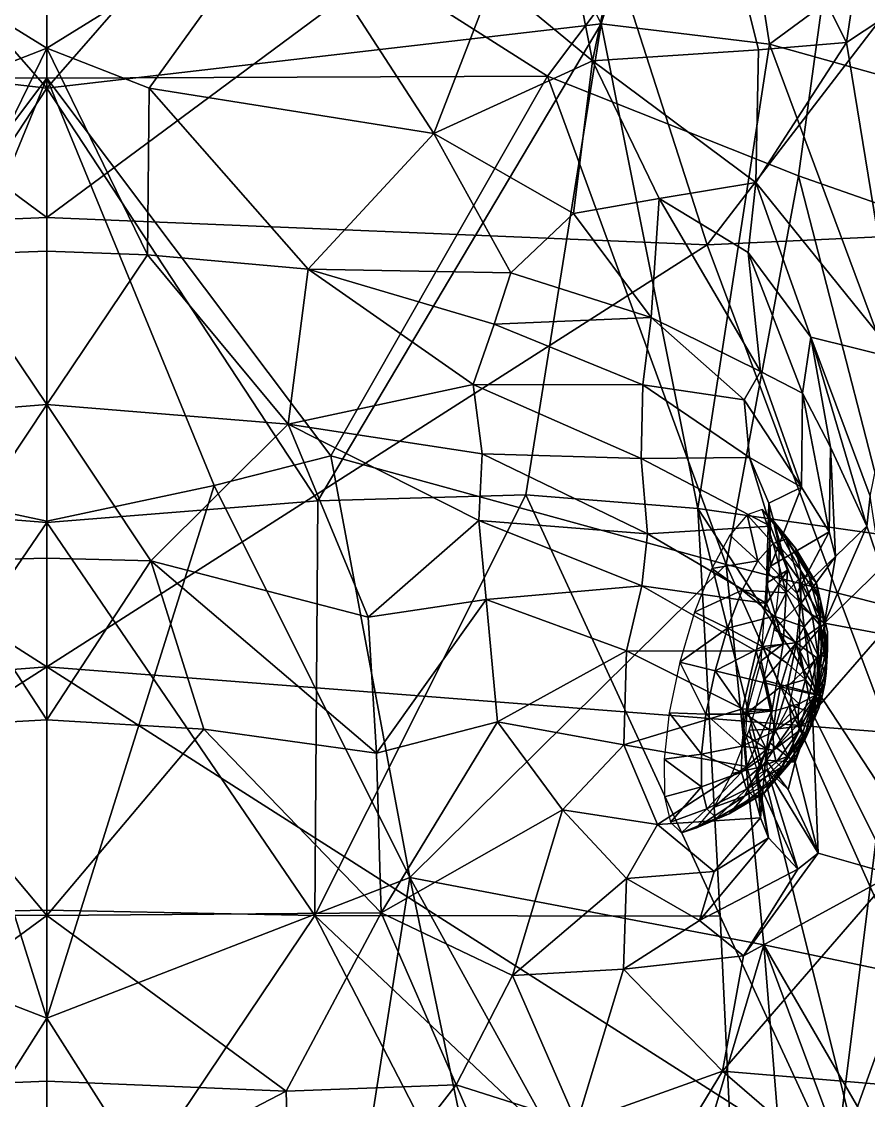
# Model space of a CAD drawing. Extents: x -0.88 to 0.88, y -1.69 to 3.66.
# Drawn here: x -0.0058 to 0.1911, y -0.9754 to -0.7245 of the extents above; entities that cross this region are included whole.
import ezdxf

# ---------------------------------------------------------------- set-up
doc = ezdxf.new("R2010")
doc.units = 0
doc.layers.add('ALLIGATR$LWO', color=1, linetype='CONTINUOUS')

msp = doc.modelspace()

# ---------------------------------------------------------------- linework, layer by layer
at = {"layer": 'ALLIGATR$LWO'}
for points in [[(0.1449, -0.64789, 0.60651), (0.18602, -0.7294, 0.57319), (0.20098, -0.62842, 0.56711)], [(0.20098, -0.62842, 0.56711), (0.18602, -0.7294, 0.57319), (0.22392, -0.70424, 0.53339)], [(-0.11648, -0.73725, 0.42847), (0, -0.6632, 0.43418), (-0.19177, -0.63706, 0.44714)], [(0, -0.6632, 0.43418), (0.11648, -0.73725, 0.42847), (0.19177, -0.63706, 0.44714)], [(0.11648, -0.73725, 0.42847), (0.17483, -0.76039, 0.42298), (0.19177, -0.63706, 0.44714)], [(0.17483, -0.76039, 0.42298), (0.22792, -0.77901, 0.40488), (0.19177, -0.63706, 0.44714)], [(-0.12894, -0.72504, 0.44343), (-0.08676, -0.64062, 0.42512), (0, -0.74002, 0.44178)], [(-0.08676, -0.64062, 0.42512), (0, -0.6632, 0.43418), (0, -0.74002, 0.44178)], [(0.08676, -0.64062, 0.42512), (0.12894, -0.72504, 0.44343), (0, -0.74002, 0.44178)], [(0, -0.6632, 0.43418), (0.08676, -0.64062, 0.42512), (0, -0.74002, 0.44178)], [(0.08676, -0.64062, 0.42512), (0.15465, -0.64344, 0.43961), (0.12894, -0.72504, 0.44343)], [(0.16811, -0.72974, 0.44104), (0.12894, -0.72504, 0.44343), (0.15465, -0.64344, 0.43961)], [(0.16811, -0.72974, 0.44104), (0.15465, -0.64344, 0.43961), (0.24992, -0.6695, 0.4209)], [(0.11069, -0.65158, 0.62332), (0.1269, -0.73361, 0.62038), (0.1449, -0.64789, 0.60651)], [(0.16552, -0.7311, 0.5978), (0.1449, -0.64789, 0.60651), (0.1269, -0.73361, 0.62038)], [(0.1449, -0.64789, 0.60651), (0.16552, -0.7311, 0.5978), (0.18602, -0.7294, 0.57319)], [(0.10391, -0.71459, 0.62967), (0.1269, -0.73361, 0.62038), (0.11069, -0.65158, 0.62332)], [(0, -0.6632, 0.43418), (-0.11648, -0.73725, 0.42847), (0, -0.7377, 0.43647)], [(0.11648, -0.73725, 0.42847), (0, -0.6632, 0.43418), (0, -0.7377, 0.43647)], [(0.16811, -0.72974, 0.44104), (0.24992, -0.6695, 0.4209), (0.23075, -0.74726, 0.41705)], [(0, -0.67594, 0.17822), (0, -0.77009, 0.19961), (-0.12238, -0.67939, 0.19181)], [(0, -0.77009, 0.19961), (0, -0.67594, 0.17822), (0.12238, -0.67939, 0.19181)], [(-0.15358, -0.77641, 0.2166), (-0.12238, -0.67939, 0.19181), (0, -0.77009, 0.19961)], [(0.12238, -0.67939, 0.19181), (0.15358, -0.77641, 0.2166), (0, -0.77009, 0.19961)], [(0.12238, -0.67939, 0.19181), (0.22028, -0.6896, 0.21259), (0.15358, -0.77641, 0.2166)], [(0.22028, -0.6896, 0.21259), (0.24342, -0.77228, 0.24246), (0.15358, -0.77641, 0.2166)], [(-0.02383, -0.73998, 0.61513), (0, -0.7307, 0.6159), (-0.0551, -0.69657, 0.621)], [(-0.0551, -0.69657, 0.621), (0, -0.7307, 0.6159), (0, -0.6967, 0.62216)], [(0, -0.7307, 0.6159), (0.02383, -0.73998, 0.61513), (0.0551, -0.69657, 0.621)], [(0, -0.7307, 0.6159), (0.0551, -0.69657, 0.621), (0, -0.6967, 0.62216)], [(0.0551, -0.69657, 0.621), (0.02383, -0.73998, 0.61513), (0.09001, -0.75055, 0.62568)], [(0.0551, -0.69657, 0.621), (0.09001, -0.75055, 0.62568), (0.10391, -0.71459, 0.62967)], [(0.18602, -0.7294, 0.57319), (0.19801, -0.80296, 0.54718), (0.22392, -0.70424, 0.53339)], [(0.09001, -0.75055, 0.62568), (0.1269, -0.73361, 0.62038), (0.10391, -0.71459, 0.62967)], [(-0.06309, -0.83601, 0.46364), (-0.12894, -0.72504, 0.44343), (0, -0.74002, 0.44178)], [(0.12894, -0.72504, 0.44343), (0.06309, -0.83601, 0.46364), (0, -0.74002, 0.44178)], [(0.12894, -0.72504, 0.44343), (0.11146, -0.83461, 0.45954), (0.06309, -0.83601, 0.46364)], [(0.1514, -0.83777, 0.45364), (0.11146, -0.83461, 0.45954), (0.12894, -0.72504, 0.44343)], [(0.12894, -0.72504, 0.44343), (0.16811, -0.72974, 0.44104), (0.1514, -0.83777, 0.45364)], [(0.16811, -0.72974, 0.44104), (0.21146, -0.84631, 0.42823), (0.1514, -0.83777, 0.45364)], [(0.18602, -0.7294, 0.57319), (0.16552, -0.7311, 0.5978), (0.16488, -0.76193, 0.58912)], [(0.16488, -0.76193, 0.58912), (0.19801, -0.80296, 0.54718), (0.18602, -0.7294, 0.57319)], [(0.16811, -0.72974, 0.44104), (0.23075, -0.74726, 0.41705), (0.21146, -0.84631, 0.42823)], [(-0.02344, -0.77876, 0.61641), (0, -0.7307, 0.6159), (-0.02383, -0.73998, 0.61513)], [(0, -0.77791, 0.61749), (0, -0.7307, 0.6159), (-0.02344, -0.77876, 0.61641)], [(0, -0.7307, 0.6159), (0.02344, -0.77876, 0.61641), (0.02383, -0.73998, 0.61513)], [(0, -0.7307, 0.6159), (0, -0.77791, 0.61749), (0.02344, -0.77876, 0.61641)], [(0.1269, -0.73361, 0.62038), (0.16488, -0.76193, 0.58912), (0.16552, -0.7311, 0.5978)], [(0.09001, -0.75055, 0.62568), (0.12251, -0.76918, 0.62659), (0.1269, -0.73361, 0.62038)], [(0.12251, -0.76918, 0.62659), (0.14246, -0.76566, 0.61517), (0.1269, -0.73361, 0.62038)], [(0.14246, -0.76566, 0.61517), (0.16488, -0.76193, 0.58912), (0.1269, -0.73361, 0.62038)], [(-0.11648, -0.73725, 0.42847), (-0.06611, -0.82548, 0.42595), (0, -0.7377, 0.43647)], [(0.06611, -0.82548, 0.42595), (0.11648, -0.73725, 0.42847), (0, -0.7377, 0.43647)], [(0.15799, -0.85081, 0.41638), (0.11648, -0.73725, 0.42847), (0.06611, -0.82548, 0.42595)], [(0.15799, -0.85081, 0.41638), (0.17483, -0.76039, 0.42298), (0.11648, -0.73725, 0.42847)], [(-0.06611, -0.82548, 0.42595), (-0.03891, -0.83239, 0.43511), (0, -0.7377, 0.43647)], [(0, -0.84104, 0.4649), (-0.06309, -0.83601, 0.46364), (0, -0.74002, 0.44178)], [(-0.03891, -0.83239, 0.43511), (0, -0.84072, 0.44397), (0, -0.7377, 0.43647)], [(0.03891, -0.83239, 0.43511), (0.06611, -0.82548, 0.42595), (0, -0.7377, 0.43647)], [(0, -0.84072, 0.44397), (0.03891, -0.83239, 0.43511), (0, -0.7377, 0.43647)], [(0.06309, -0.83601, 0.46364), (0, -0.84104, 0.4649), (0, -0.74002, 0.44178)], [(0.02383, -0.73998, 0.61513), (0.02344, -0.77876, 0.61641), (0.06082, -0.78208, 0.61889)], [(0.02383, -0.73998, 0.61513), (0.06082, -0.78208, 0.61889), (0.09001, -0.75055, 0.62568)], [(0.10793, -0.78296, 0.62624), (0.09001, -0.75055, 0.62568), (0.06082, -0.78208, 0.61889)], [(0.10793, -0.78296, 0.62624), (0.12251, -0.76918, 0.62659), (0.09001, -0.75055, 0.62568)], [(0.14246, -0.76566, 0.61517), (0.16317, -0.77826, 0.59466), (0.16488, -0.76193, 0.58912)], [(0.15799, -0.85081, 0.41638), (0.20098, -0.86177, 0.40435), (0.17483, -0.76039, 0.42298)], [(0.16317, -0.77826, 0.59466), (0.17768, -0.79788, 0.57544), (0.16488, -0.76193, 0.58912)], [(0.16488, -0.76193, 0.58912), (0.17768, -0.79788, 0.57544), (0.19801, -0.80296, 0.54718)], [(0.20098, -0.86177, 0.40435), (0.22792, -0.77901, 0.40488), (0.17483, -0.76039, 0.42298)], [(0.12251, -0.76918, 0.62659), (0.14061, -0.79336, 0.62582), (0.14246, -0.76566, 0.61517)], [(0.14061, -0.79336, 0.62582), (0.16598, -0.80593, 0.60918), (0.14246, -0.76566, 0.61517)], [(0.14246, -0.76566, 0.61517), (0.16598, -0.80593, 0.60918), (0.16317, -0.77826, 0.59466)], [(-0.15358, -0.77641, 0.2166), (0, -0.77009, 0.19961), (0, -0.87461, 0.24342)], [(0, -0.77009, 0.19961), (0.15358, -0.77641, 0.2166), (0, -0.87461, 0.24342)], [(0.10793, -0.78296, 0.62624), (0.14061, -0.79336, 0.62582), (0.12251, -0.76918, 0.62659)], [(0.15358, -0.77641, 0.2166), (0.24342, -0.77228, 0.24246), (0.19602, -0.88982, 0.2696)], [(0, -0.87461, 0.24342), (-0.19602, -0.88982, 0.2696), (-0.15358, -0.77641, 0.2166)], [(0.19602, -0.88982, 0.2696), (0, -0.87461, 0.24342), (0.15358, -0.77641, 0.2166)], [(0, -0.81361, 0.62501), (-0.02344, -0.77876, 0.61641), (-0.05616, -0.81807, 0.62556)], [(0, -0.81361, 0.62501), (0, -0.77791, 0.61749), (-0.02344, -0.77876, 0.61641)], [(0, -0.77791, 0.61749), (0, -0.81361, 0.62501), (0.02344, -0.77876, 0.61641)], [(0.02344, -0.77876, 0.61641), (0, -0.81361, 0.62501), (0.05616, -0.81816, 0.62556)], [(0.02344, -0.77876, 0.61641), (0.05616, -0.81816, 0.62556), (0.06082, -0.78208, 0.61889)], [(0.16317, -0.77826, 0.59466), (0.17576, -0.81096, 0.59491), (0.17768, -0.79788, 0.57544)], [(0.16598, -0.80593, 0.60918), (0.17576, -0.81096, 0.59491), (0.16317, -0.77826, 0.59466)], [(0.09921, -0.80896, 0.6296), (0.06082, -0.78208, 0.61889), (0.05616, -0.81816, 0.62556)], [(0.06082, -0.78208, 0.61889), (0.10406, -0.79487, 0.6298), (0.10793, -0.78296, 0.62624)], [(0.06082, -0.78208, 0.61889), (0.09921, -0.80896, 0.6296), (0.10406, -0.79487, 0.6298)], [(0.14061, -0.79336, 0.62582), (0.10793, -0.78296, 0.62624), (0.10406, -0.79487, 0.6298)], [(0.13864, -0.80899, 0.63329), (0.10406, -0.79487, 0.6298), (0.09921, -0.80896, 0.6296)], [(0.10406, -0.79487, 0.6298), (0.13864, -0.80899, 0.63329), (0.14061, -0.79336, 0.62582)], [(0.16218, -0.81249, 0.61735), (0.14061, -0.79336, 0.62582), (0.13864, -0.80899, 0.63329)], [(0.16218, -0.81249, 0.61735), (0.16598, -0.80593, 0.60918), (0.14061, -0.79336, 0.62582)], [(0.17576, -0.81096, 0.59491), (0.18232, -0.82348, 0.58595), (0.17768, -0.79788, 0.57544)], [(0.17768, -0.79788, 0.57544), (0.1907, -0.84189, 0.57629), (0.19151, -0.83491, 0.56083)], [(0.18232, -0.82348, 0.58595), (0.1907, -0.84189, 0.57629), (0.17768, -0.79788, 0.57544)], [(0.17768, -0.79788, 0.57544), (0.19151, -0.83491, 0.56083), (0.19801, -0.80296, 0.54718)], [(0.16218, -0.81249, 0.61735), (0.17551, -0.83277, 0.60652), (0.16598, -0.80593, 0.60918)], [(0.16598, -0.80593, 0.60918), (0.17551, -0.83277, 0.60652), (0.17576, -0.81096, 0.59491)], [(0.05616, -0.81816, 0.62556), (0.10125, -0.82501, 0.63056), (0.09921, -0.80896, 0.6296)], [(0.09921, -0.80896, 0.6296), (0.13828, -0.82617, 0.63575), (0.13864, -0.80899, 0.63329)], [(0.13828, -0.82617, 0.63575), (0.09921, -0.80896, 0.6296), (0.10125, -0.82501, 0.63056)], [(0.16347, -0.82589, 0.62051), (0.13864, -0.80899, 0.63329), (0.13828, -0.82617, 0.63575)], [(0.13864, -0.80899, 0.63329), (0.16347, -0.82589, 0.62051), (0.16218, -0.81249, 0.61735)], [(0.17551, -0.83277, 0.60652), (0.16218, -0.81249, 0.61735), (0.16347, -0.82589, 0.62051)], [(0.17551, -0.83277, 0.60652), (0.18194, -0.84322, 0.59878), (0.17576, -0.81096, 0.59491)], [(0.17576, -0.81096, 0.59491), (0.18194, -0.84322, 0.59878), (0.18232, -0.82348, 0.58595)], [(-0.02418, -0.84991, 0.63032), (0, -0.81361, 0.62501), (-0.05616, -0.81807, 0.62556)], [(0, -0.84932, 0.63226), (0, -0.81361, 0.62501), (-0.02418, -0.84991, 0.63032)], [(0, -0.81361, 0.62501), (0.02418, -0.84996, 0.63032), (0.05616, -0.81816, 0.62556)], [(0, -0.81361, 0.62501), (0, -0.84932, 0.63226), (0.02418, -0.84996, 0.63032)], [(0.07477, -0.86304, 0.62871), (0.05616, -0.81816, 0.62556), (0.02418, -0.84996, 0.63032)], [(0.05616, -0.81816, 0.62556), (0.1005, -0.84059, 0.63072), (0.10125, -0.82501, 0.63056)], [(0.1005, -0.84059, 0.63072), (0.05616, -0.81816, 0.62556), (0.07477, -0.86304, 0.62871)], [(0.08446, -0.92358, 0.41792), (0.06611, -0.82548, 0.42595), (0.03891, -0.83239, 0.43511)], [(0.06611, -0.82548, 0.42595), (0.08446, -0.92358, 0.41792), (0.15799, -0.85081, 0.41638)], [(0.13975, -0.84366, 0.64073), (0.10125, -0.82501, 0.63056), (0.1005, -0.84059, 0.63072)], [(0.10125, -0.82501, 0.63056), (0.13975, -0.84366, 0.64073), (0.13828, -0.82617, 0.63575)], [(0.18194, -0.84322, 0.59878), (0.18342, -0.84894, 0.59082), (0.18232, -0.82348, 0.58595)], [(0.18232, -0.82348, 0.58595), (0.18342, -0.84894, 0.59082), (0.1907, -0.84189, 0.57629)], [(0.13828, -0.82617, 0.63575), (0.16834, -0.84188, 0.62415), (0.16347, -0.82589, 0.62051)], [(0.16834, -0.84188, 0.62415), (0.13828, -0.82617, 0.63575), (0.13975, -0.84366, 0.64073)], [(0.16347, -0.82589, 0.62051), (0.16792, -0.83653, 0.61182), (0.17551, -0.83277, 0.60652)], [(0.16792, -0.83653, 0.61182), (0.16347, -0.82589, 0.62051), (0.16834, -0.84188, 0.62415)], [(-0.03891, -0.83239, 0.43511), (-0.08446, -0.92358, 0.41792), (0, -0.95628, 0.45853)], [(0, -0.84072, 0.44397), (-0.03891, -0.83239, 0.43511), (0, -0.95628, 0.45853)], [(0.03891, -0.83239, 0.43511), (0, -0.84072, 0.44397), (0, -0.95628, 0.45853)], [(0.08446, -0.92358, 0.41792), (0.03891, -0.83239, 0.43511), (0, -0.95628, 0.45853)], [(0.16792, -0.83653, 0.61182), (0.1683, -0.85121, 0.60299), (0.17551, -0.83277, 0.60652)], [(0.1683, -0.85121, 0.60299), (0.18194, -0.84322, 0.59878), (0.17551, -0.83277, 0.60652)], [(0.06309, -0.83601, 0.46364), (0.11146, -0.83461, 0.45954), (0.06237, -0.93241, 0.46946)], [(0.11146, -0.83461, 0.45954), (0.15665, -0.9326, 0.45737), (0.06237, -0.93241, 0.46946)], [(0.11146, -0.83461, 0.45954), (0.1514, -0.83777, 0.45364), (0.15665, -0.9326, 0.45737)], [(0.1907, -0.84189, 0.57629), (0.19406, -0.85162, 0.56856), (0.19151, -0.83491, 0.56083)], [(-0.06237, -0.93241, 0.46946), (-0.06309, -0.83601, 0.46364), (0, -0.84104, 0.4649)], [(0.06309, -0.83601, 0.46364), (0.06237, -0.93241, 0.46946), (0, -0.84104, 0.4649)], [(0.19645, -1.01883, 0.45011), (0.15665, -0.9326, 0.45737), (0.1514, -0.83777, 0.45364)], [(0.21146, -0.84631, 0.42823), (0.21495, -0.93464, 0.43872), (0.1514, -0.83777, 0.45364)], [(0.21495, -0.93464, 0.43872), (0.19645, -1.01883, 0.45011), (0.1514, -0.83777, 0.45364)], [(0.16287, -0.83922, 0.60473), (0.16893, -0.84588, 0.60488), (0.16638, -0.838, 0.59307)], [(0.16893, -0.84588, 0.60488), (0.17196, -0.8449, 0.59492), (0.16638, -0.838, 0.59307)], [(0.17414, -0.84701, 0.58491), (0.16896, -0.84053, 0.58139), (0.16638, -0.838, 0.59307)], [(0.16638, -0.838, 0.59307), (0.17196, -0.8449, 0.59492), (0.17414, -0.84701, 0.58491)], [(0.16736, -0.85515, 0.60817), (0.1683, -0.85121, 0.60299), (0.16792, -0.83653, 0.61182)], [(0.17231, -0.85213, 0.61396), (0.16736, -0.85515, 0.60817), (0.16792, -0.83653, 0.61182)], [(0.16834, -0.84188, 0.62415), (0.17231, -0.85213, 0.61396), (0.16792, -0.83653, 0.61182)], [(0.15884, -0.84394, 0.61502), (0.16539, -0.84995, 0.61386), (0.16287, -0.83922, 0.60473)], [(0.16539, -0.84995, 0.61386), (0.16893, -0.84588, 0.60488), (0.16287, -0.83922, 0.60473)], [(0.17534, -0.85213, 0.57586), (0.17034, -0.84649, 0.57091), (0.16896, -0.84053, 0.58139)], [(0.16896, -0.84053, 0.58139), (0.17414, -0.84701, 0.58491), (0.17534, -0.85213, 0.57586)], [(0, -0.84104, 0.4649), (0, -0.93119, 0.4603), (-0.06237, -0.93241, 0.46946)], [(0, -0.93119, 0.4603), (0, -0.84104, 0.4649), (0.06237, -0.93241, 0.46946)], [(0.07477, -0.86304, 0.62871), (0.1022, -0.85896, 0.62987), (0.1005, -0.84059, 0.63072)], [(0.1005, -0.84059, 0.63072), (0.13843, -0.85577, 0.64177), (0.13975, -0.84366, 0.64073)], [(0.13843, -0.85577, 0.64177), (0.1005, -0.84059, 0.63072), (0.1022, -0.85896, 0.62987)], [(0.13975, -0.84366, 0.64073), (0.16741, -0.85985, 0.62919), (0.16834, -0.84188, 0.62415)], [(0.17231, -0.85213, 0.61396), (0.16834, -0.84188, 0.62415), (0.16741, -0.85985, 0.62919)], [(0.1907, -0.84189, 0.57629), (0.1809, -0.86446, 0.58123), (0.19406, -0.85162, 0.56856)], [(0.18342, -0.84894, 0.59082), (0.1809, -0.86446, 0.58123), (0.1907, -0.84189, 0.57629)], [(0.16741, -0.85985, 0.62919), (0.13975, -0.84366, 0.64073), (0.13843, -0.85577, 0.64177)], [(0.16539, -0.84995, 0.61386), (0.15884, -0.84394, 0.61502), (0.15465, -0.85171, 0.62317)], [(0.1683, -0.85121, 0.60299), (0.17442, -0.85745, 0.5955), (0.18194, -0.84322, 0.59878)], [(0.16893, -0.84588, 0.60488), (0.1749, -0.85423, 0.60463), (0.17196, -0.8449, 0.59492)], [(0.1749, -0.85423, 0.60463), (0.17724, -0.85338, 0.59677), (0.17196, -0.8449, 0.59492)], [(0.179, -0.85511, 0.58891), (0.17414, -0.84701, 0.58491), (0.17196, -0.8449, 0.59492)], [(0.17196, -0.8449, 0.59492), (0.17724, -0.85338, 0.59677), (0.179, -0.85511, 0.58891)], [(0.17442, -0.85745, 0.5955), (0.18342, -0.84894, 0.59082), (0.18194, -0.84322, 0.59878)], [(0.16539, -0.84995, 0.61386), (0.17201, -0.85734, 0.61181), (0.16893, -0.84588, 0.60488)], [(0.17201, -0.85734, 0.61181), (0.1749, -0.85423, 0.60463), (0.16893, -0.84588, 0.60488)], [(0.17539, -0.85969, 0.5686), (0.17042, -0.85521, 0.56264), (0.17034, -0.84649, 0.57091)], [(0.17034, -0.84649, 0.57091), (0.17534, -0.85213, 0.57586), (0.17539, -0.85969, 0.5686)], [(0.17994, -0.85912, 0.5817), (0.17534, -0.85213, 0.57586), (0.17414, -0.84701, 0.58491)], [(0.17414, -0.84701, 0.58491), (0.179, -0.85511, 0.58891), (0.17994, -0.85912, 0.5817)], [(-0.03651, -0.88892, 0.62726), (0, -0.88692, 0.62966), (-0.02418, -0.84991, 0.63032)], [(0, -0.88692, 0.62966), (0, -0.84932, 0.63226), (-0.02418, -0.84991, 0.63032)], [(0, -0.84932, 0.63226), (0, -0.88692, 0.62966), (0.02418, -0.84996, 0.63032)], [(0, -0.88692, 0.62966), (0.03651, -0.88906, 0.62726), (0.02418, -0.84996, 0.63032)], [(0.03651, -0.88906, 0.62726), (0.07669, -0.89468, 0.62489), (0.02418, -0.84996, 0.63032)], [(0.07669, -0.89468, 0.62489), (0.07477, -0.86304, 0.62871), (0.02418, -0.84996, 0.63032)], [(0.15465, -0.85171, 0.62317), (0.16177, -0.85677, 0.62095), (0.16539, -0.84995, 0.61386)], [(0.17201, -0.85734, 0.61181), (0.16539, -0.84995, 0.61386), (0.16177, -0.85677, 0.62095)], [(0.17442, -0.85745, 0.5955), (0.17498, -0.86043, 0.58886), (0.18342, -0.84894, 0.59082)], [(0.1809, -0.86446, 0.58123), (0.18342, -0.84894, 0.59082), (0.17498, -0.86043, 0.58886)], [(0.08446, -0.92358, 0.41792), (0.16679, -0.93925, 0.42075), (0.15799, -0.85081, 0.41638)], [(0.16177, -0.85677, 0.62095), (0.15465, -0.85171, 0.62317), (0.15064, -0.86188, 0.62843)], [(0.20071, -0.94637, 0.41827), (0.20098, -0.86177, 0.40435), (0.15799, -0.85081, 0.41638)], [(0.16679, -0.93925, 0.42075), (0.20071, -0.94637, 0.41827), (0.15799, -0.85081, 0.41638)], [(0.16736, -0.85515, 0.60817), (0.17231, -0.85213, 0.61396), (0.17125, -0.86927, 0.62007)], [(0.16741, -0.85985, 0.62919), (0.17125, -0.86927, 0.62007), (0.17231, -0.85213, 0.61396)], [(0.17996, -0.86507, 0.57587), (0.17539, -0.85969, 0.5686), (0.17534, -0.85213, 0.57586)], [(0.17534, -0.85213, 0.57586), (0.17994, -0.85912, 0.5817), (0.17996, -0.86507, 0.57587)], [(0.19406, -0.85162, 0.56856), (0.1809, -0.86446, 0.58123), (0.19417, -0.86694, 0.56451)], [(0.17125, -0.86927, 0.62007), (0.16615, -0.87318, 0.61556), (0.16736, -0.85515, 0.60817)], [(0.17042, -0.85521, 0.56264), (0.17539, -0.85969, 0.5686), (0.16921, -0.86589, 0.55727)], [(0.17201, -0.85734, 0.61181), (0.17616, -0.86528, 0.60828), (0.1749, -0.85423, 0.60463)], [(0.17971, -0.86248, 0.59793), (0.17724, -0.85338, 0.59677), (0.1749, -0.85423, 0.60463)], [(0.1749, -0.85423, 0.60463), (0.17807, -0.86304, 0.60338), (0.17971, -0.86248, 0.59793)], [(0.17616, -0.86528, 0.60828), (0.17807, -0.86304, 0.60338), (0.1749, -0.85423, 0.60463)], [(0.17724, -0.85338, 0.59677), (0.17971, -0.86248, 0.59793), (0.179, -0.85511, 0.58891)], [(0.18157, -0.86641, 0.58757), (0.17994, -0.85912, 0.5817), (0.179, -0.85511, 0.58891)], [(0.179, -0.85511, 0.58891), (0.18092, -0.86365, 0.59247), (0.18157, -0.86641, 0.58757)], [(0.17971, -0.86248, 0.59793), (0.18092, -0.86365, 0.59247), (0.179, -0.85511, 0.58891)], [(0.1022, -0.85896, 0.62987), (0.13481, -0.87085, 0.64403), (0.13843, -0.85577, 0.64177)], [(0.16496, -0.87093, 0.63368), (0.13843, -0.85577, 0.64177), (0.13481, -0.87085, 0.64403)], [(0.13843, -0.85577, 0.64177), (0.16496, -0.87093, 0.63368), (0.16741, -0.85985, 0.62919)], [(0.15064, -0.86188, 0.62843), (0.15831, -0.86557, 0.62546), (0.16177, -0.85677, 0.62095)], [(0.16919, -0.86282, 0.6174), (0.16177, -0.85677, 0.62095), (0.15831, -0.86557, 0.62546)], [(0.16177, -0.85677, 0.62095), (0.16919, -0.86282, 0.6174), (0.17201, -0.85734, 0.61181)], [(0.17616, -0.86528, 0.60828), (0.17201, -0.85734, 0.61181), (0.16919, -0.86282, 0.6174)], [(0.1022, -0.85896, 0.62987), (0.07477, -0.86304, 0.62871), (0.07669, -0.89468, 0.62489)], [(0.07669, -0.89468, 0.62489), (0.10482, -0.88739, 0.62782), (0.1022, -0.85896, 0.62987)], [(0.13481, -0.87085, 0.64403), (0.1022, -0.85896, 0.62987), (0.10482, -0.88739, 0.62782)], [(0.17125, -0.86927, 0.62007), (0.16741, -0.85985, 0.62919), (0.16496, -0.87093, 0.63368)], [(0.17539, -0.85969, 0.5686), (0.17436, -0.86903, 0.56397), (0.16921, -0.86589, 0.55727)], [(0.17539, -0.85969, 0.5686), (0.17996, -0.86507, 0.57587), (0.17436, -0.86903, 0.56397)], [(0.17498, -0.86043, 0.58886), (0.17515, -0.87099, 0.57974), (0.1809, -0.86446, 0.58123)], [(0.18162, -0.87059, 0.58359), (0.17996, -0.86507, 0.57587), (0.17994, -0.85912, 0.5817)], [(0.17994, -0.85912, 0.5817), (0.18157, -0.86641, 0.58757), (0.18162, -0.87059, 0.58359)], [(0.15831, -0.86557, 0.62546), (0.15064, -0.86188, 0.62843), (0.14724, -0.8735, 0.63019)], [(0.15831, -0.86557, 0.62546), (0.16648, -0.86983, 0.62094), (0.16919, -0.86282, 0.6174)], [(0.17414, -0.86902, 0.61218), (0.16919, -0.86282, 0.6174), (0.16648, -0.86983, 0.62094)], [(0.16919, -0.86282, 0.6174), (0.17414, -0.86902, 0.61218), (0.17616, -0.86528, 0.60828)], [(0.17943, -0.87203, 0.60141), (0.17807, -0.86304, 0.60338), (0.17616, -0.86528, 0.60828)], [(0.17807, -0.86304, 0.60338), (0.17943, -0.87203, 0.60141), (0.17971, -0.86248, 0.59793)], [(0.17943, -0.87203, 0.60141), (0.18027, -0.87183, 0.5986), (0.17971, -0.86248, 0.59793)], [(0.1809, -0.87235, 0.59578), (0.18092, -0.86365, 0.59247), (0.17971, -0.86248, 0.59793)], [(0.17971, -0.86248, 0.59793), (0.18027, -0.87183, 0.5986), (0.1809, -0.87235, 0.59578)], [(0.14724, -0.8735, 0.63019), (0.15545, -0.87551, 0.62693), (0.15831, -0.86557, 0.62546)], [(0.15545, -0.87551, 0.62693), (0.16648, -0.86983, 0.62094), (0.15831, -0.86557, 0.62546)], [(0.17414, -0.86902, 0.61218), (0.17743, -0.8751, 0.6059), (0.17616, -0.86528, 0.60828)], [(0.17996, -0.86507, 0.57587), (0.17917, -0.87257, 0.57231), (0.17436, -0.86903, 0.56397)], [(0.1809, -0.86446, 0.58123), (0.17515, -0.87099, 0.57974), (0.17806, -0.88533, 0.57227)], [(0.17616, -0.86528, 0.60828), (0.17846, -0.87326, 0.60389), (0.17943, -0.87203, 0.60141)], [(0.17743, -0.8751, 0.6059), (0.17846, -0.87326, 0.60389), (0.17616, -0.86528, 0.60828)], [(0.1809, -0.86446, 0.58123), (0.17806, -0.88533, 0.57227), (0.19417, -0.86694, 0.56451)], [(0.17996, -0.86507, 0.57587), (0.18162, -0.87059, 0.58359), (0.17917, -0.87257, 0.57231)], [(0.18092, -0.86365, 0.59247), (0.1809, -0.87235, 0.59578), (0.18157, -0.86641, 0.58757)], [(0.16678, -0.87772, 0.5553), (0.16921, -0.86589, 0.55727), (0.17436, -0.86903, 0.56397)], [(0.17806, -0.88533, 0.57227), (0.19676, -0.92291, 0.55819), (0.19417, -0.86694, 0.56451)], [(0.1809, -0.87235, 0.59578), (0.18123, -0.87383, 0.59323), (0.18157, -0.86641, 0.58757)], [(0.18157, -0.86641, 0.58757), (0.18123, -0.87383, 0.59323), (0.18162, -0.87059, 0.58359)], [(0.15545, -0.87551, 0.62693), (0.16415, -0.87764, 0.62215), (0.16648, -0.86983, 0.62094)], [(0.16415, -0.87764, 0.62215), (0.17069, -0.87921, 0.61543), (0.16648, -0.86983, 0.62094)], [(0.16496, -0.87093, 0.63368), (0.16872, -0.88455, 0.61996), (0.17125, -0.86927, 0.62007)], [(0.17125, -0.86927, 0.62007), (0.16872, -0.88455, 0.61996), (0.16615, -0.87318, 0.61556)], [(0.16648, -0.86983, 0.62094), (0.17228, -0.87378, 0.61461), (0.17414, -0.86902, 0.61218)], [(0.17069, -0.87921, 0.61543), (0.17228, -0.87378, 0.61461), (0.16648, -0.86983, 0.62094)], [(0.17436, -0.86903, 0.56397), (0.1723, -0.87915, 0.56234), (0.16678, -0.87772, 0.5553)], [(0.17228, -0.87378, 0.61461), (0.17644, -0.87757, 0.60721), (0.17414, -0.86902, 0.61218)], [(0.17436, -0.86903, 0.56397), (0.17917, -0.87257, 0.57231), (0.1723, -0.87915, 0.56234)], [(0.17644, -0.87757, 0.60721), (0.17743, -0.8751, 0.6059), (0.17414, -0.86902, 0.61218)], [(0.18162, -0.87059, 0.58359), (0.18104, -0.87567, 0.58103), (0.17917, -0.87257, 0.57231)], [(0.18096, -0.87855, 0.58988), (0.18104, -0.87567, 0.58103), (0.18162, -0.87059, 0.58359)], [(0.18162, -0.87059, 0.58359), (0.18125, -0.87597, 0.59127), (0.18096, -0.87855, 0.58988)], [(0.18123, -0.87383, 0.59323), (0.18125, -0.87597, 0.59127), (0.18162, -0.87059, 0.58359)], [(0.10482, -0.88739, 0.62782), (0.13419, -0.89275, 0.63796), (0.13481, -0.87085, 0.64403)], [(0.16178, -0.88437, 0.63183), (0.13481, -0.87085, 0.64403), (0.13419, -0.89275, 0.63796)], [(0.13481, -0.87085, 0.64403), (0.16178, -0.88437, 0.63183), (0.16496, -0.87093, 0.63368)], [(0.16872, -0.88455, 0.61996), (0.16496, -0.87093, 0.63368), (0.16178, -0.88437, 0.63183)], [(0.17917, -0.87257, 0.57231), (0.17751, -0.88053, 0.57095), (0.1723, -0.87915, 0.56234)], [(0.17515, -0.87099, 0.57974), (0.17274, -0.88337, 0.57647), (0.17806, -0.88533, 0.57227)], [(0.1799, -0.8812, 0.58012), (0.17751, -0.88053, 0.57095), (0.17917, -0.87257, 0.57231)], [(0.17943, -0.87203, 0.60141), (0.17846, -0.87326, 0.60389), (0.17893, -0.88112, 0.59878)], [(0.18027, -0.87183, 0.5986), (0.17943, -0.87203, 0.60141), (0.17893, -0.88112, 0.59878)], [(0.1809, -0.87235, 0.59578), (0.18027, -0.87183, 0.5986), (0.17893, -0.88112, 0.59878)], [(0.18123, -0.87383, 0.59323), (0.1809, -0.87235, 0.59578), (0.17893, -0.88112, 0.59878)], [(0.17917, -0.87257, 0.57231), (0.18104, -0.87567, 0.58103), (0.1799, -0.8812, 0.58012)], [(-0.19602, -0.88982, 0.2696), (0, -0.87461, 0.24342), (-0.18332, -0.99146, 0.28756)], [(-0.18332, -0.99146, 0.28756), (0, -0.87461, 0.24342), (0, -1.1245, 0.30433)], [(0, -0.87461, 0.24342), (0.18332, -0.99146, 0.28756), (0, -1.1245, 0.30433)], [(0, -0.87461, 0.24342), (0.19602, -0.88982, 0.2696), (0.18332, -0.99146, 0.28756)], [(0.1448, -0.88532, 0.62822), (0.15332, -0.88562, 0.62528), (0.14724, -0.8735, 0.63019)], [(0.15332, -0.88562, 0.62528), (0.15545, -0.87551, 0.62693), (0.14724, -0.8735, 0.63019)], [(0.15332, -0.88562, 0.62528), (0.16255, -0.88561, 0.62081), (0.15545, -0.87551, 0.62693)], [(0.16255, -0.88561, 0.62081), (0.16415, -0.87764, 0.62215), (0.15545, -0.87551, 0.62693)], [(0.16293, -0.88508, 0.61475), (0.16615, -0.87318, 0.61556), (0.16872, -0.88455, 0.61996)], [(0.17644, -0.87757, 0.60721), (0.17228, -0.87378, 0.61461), (0.17069, -0.87921, 0.61543)], [(0.17743, -0.8751, 0.6059), (0.17644, -0.87757, 0.60721), (0.17893, -0.88112, 0.59878)], [(0.17846, -0.87326, 0.60389), (0.17743, -0.8751, 0.6059), (0.17893, -0.88112, 0.59878)], [(0.18125, -0.87597, 0.59127), (0.18123, -0.87383, 0.59323), (0.17893, -0.88112, 0.59878)], [(0.1799, -0.8812, 0.58012), (0.18104, -0.87567, 0.58103), (0.18096, -0.87855, 0.58988)], [(0.17069, -0.87921, 0.61543), (0.16415, -0.87764, 0.62215), (0.16255, -0.88561, 0.62081)], [(0.16936, -0.88908, 0.56379), (0.16337, -0.88933, 0.55706), (0.16678, -0.87772, 0.5553)], [(0.16678, -0.87772, 0.5553), (0.1723, -0.87915, 0.56234), (0.16936, -0.88908, 0.56379)], [(0.17069, -0.87921, 0.61543), (0.17566, -0.88038, 0.60755), (0.17644, -0.87757, 0.60721)], [(0.17644, -0.87757, 0.60721), (0.17566, -0.88038, 0.60755), (0.17893, -0.88112, 0.59878)], [(0.18096, -0.87855, 0.58988), (0.18125, -0.87597, 0.59127), (0.17893, -0.88112, 0.59878)], [(0.16255, -0.88561, 0.62081), (0.16955, -0.88474, 0.61452), (0.17069, -0.87921, 0.61543)], [(0.17524, -0.88835, 0.57217), (0.16936, -0.88908, 0.56379), (0.1723, -0.87915, 0.56234)], [(0.16955, -0.88474, 0.61452), (0.17503, -0.88322, 0.60716), (0.17069, -0.87921, 0.61543)], [(0.17503, -0.88322, 0.60716), (0.17566, -0.88038, 0.60755), (0.17069, -0.87921, 0.61543)], [(0.1723, -0.87915, 0.56234), (0.17751, -0.88053, 0.57095), (0.17524, -0.88835, 0.57217)], [(0.17566, -0.88038, 0.60755), (0.17503, -0.88322, 0.60716), (0.17893, -0.88112, 0.59878)], [(0.17751, -0.88053, 0.57095), (0.1799, -0.8812, 0.58012), (0.17524, -0.88835, 0.57217)], [(0.18037, -0.8814, 0.5895), (0.18096, -0.87855, 0.58988), (0.17893, -0.88112, 0.59878)], [(0.18096, -0.87855, 0.58988), (0.18037, -0.8814, 0.5895), (0.1799, -0.8812, 0.58012)], [(0.17503, -0.88322, 0.60716), (0.17475, -0.88585, 0.6058), (0.17893, -0.88112, 0.59878)], [(0.17475, -0.88585, 0.6058), (0.1748, -0.88792, 0.60376), (0.17893, -0.88112, 0.59878)], [(0.1748, -0.88792, 0.60376), (0.17509, -0.88943, 0.60126), (0.17893, -0.88112, 0.59878)], [(0.17509, -0.88943, 0.60126), (0.17575, -0.88995, 0.59845), (0.17893, -0.88112, 0.59878)], [(0.1799, -0.8812, 0.58012), (0.17831, -0.88663, 0.58094), (0.17524, -0.88835, 0.57217)], [(0.17575, -0.88995, 0.59845), (0.17656, -0.88974, 0.59563), (0.17893, -0.88112, 0.59878)], [(0.17656, -0.88974, 0.59563), (0.17757, -0.88855, 0.5931), (0.17893, -0.88112, 0.59878)], [(0.17757, -0.88855, 0.5931), (0.17859, -0.88663, 0.59118), (0.17893, -0.88112, 0.59878)], [(0.17955, -0.8842, 0.58983), (0.17831, -0.88663, 0.58094), (0.1799, -0.8812, 0.58012)], [(0.17859, -0.88663, 0.59118), (0.17955, -0.8842, 0.58983), (0.17893, -0.88112, 0.59878)], [(0.17955, -0.8842, 0.58983), (0.18037, -0.8814, 0.5895), (0.17893, -0.88112, 0.59878)], [(0.1799, -0.8812, 0.58012), (0.18037, -0.8814, 0.5895), (0.17955, -0.8842, 0.58983)], [(0.13419, -0.89275, 0.63796), (0.16279, -0.89775, 0.62714), (0.16178, -0.88437, 0.63183)], [(0.14359, -0.89609, 0.62279), (0.15226, -0.89493, 0.62061), (0.1448, -0.88532, 0.62822)], [(0.15226, -0.89493, 0.62061), (0.15332, -0.88562, 0.62528), (0.1448, -0.88532, 0.62822)], [(0.15226, -0.89493, 0.62061), (0.16166, -0.89301, 0.61713), (0.15332, -0.88562, 0.62528)], [(0.16166, -0.89301, 0.61713), (0.16255, -0.88561, 0.62081), (0.15332, -0.88562, 0.62528)], [(0.16166, -0.89301, 0.61713), (0.16897, -0.88978, 0.612), (0.16255, -0.88561, 0.62081)], [(0.16872, -0.88455, 0.61996), (0.16178, -0.88437, 0.63183), (0.16279, -0.89775, 0.62714)], [(0.16897, -0.88978, 0.612), (0.16955, -0.88474, 0.61452), (0.16255, -0.88561, 0.62081)], [(0.16736, -0.89374, 0.61632), (0.16261, -0.89041, 0.61111), (0.16293, -0.88508, 0.61475)], [(0.16279, -0.89775, 0.62714), (0.16736, -0.89374, 0.61632), (0.16872, -0.88455, 0.61996)], [(0.16293, -0.88508, 0.61475), (0.16872, -0.88455, 0.61996), (0.16736, -0.89374, 0.61632)], [(0.17274, -0.88337, 0.57647), (0.16816, -0.89227, 0.57817), (0.17404, -0.89679, 0.57718)], [(0.17503, -0.88322, 0.60716), (0.16955, -0.88474, 0.61452), (0.16897, -0.88978, 0.612)], [(0.16897, -0.88978, 0.612), (0.17475, -0.88585, 0.6058), (0.17503, -0.88322, 0.60716)], [(0.17806, -0.88533, 0.57227), (0.17274, -0.88337, 0.57647), (0.17404, -0.89679, 0.57718)], [(0.17941, -0.91796, 0.57363), (0.17806, -0.88533, 0.57227), (0.17404, -0.89679, 0.57718)], [(0.17955, -0.8842, 0.58983), (0.17859, -0.88663, 0.59118), (0.17642, -0.89143, 0.5834)], [(0.17831, -0.88663, 0.58094), (0.17955, -0.8842, 0.58983), (0.17642, -0.89143, 0.5834)], [(0.19676, -0.92291, 0.55819), (0.17806, -0.88533, 0.57227), (0.17941, -0.91796, 0.57363)], [(0, -0.88692, 0.62966), (-0.03651, -0.88892, 0.62726), (0, -0.93245, 0.60757)], [(0.03651, -0.88906, 0.62726), (0, -0.88692, 0.62966), (0, -0.93245, 0.60757)], [(0.10482, -0.88739, 0.62782), (0.07669, -0.89468, 0.62489), (0.07775, -0.93178, 0.60242)], [(0.07775, -0.93178, 0.60242), (0.11993, -0.90785, 0.61563), (0.10482, -0.88739, 0.62782)], [(0.13419, -0.89275, 0.63796), (0.10482, -0.88739, 0.62782), (0.11993, -0.90785, 0.61563)], [(0.17475, -0.88585, 0.6058), (0.16897, -0.88978, 0.612), (0.16901, -0.89396, 0.60803)], [(0.16901, -0.89396, 0.60803), (0.1748, -0.88792, 0.60376), (0.17475, -0.88585, 0.6058)], [(0.17509, -0.88943, 0.60126), (0.1748, -0.88792, 0.60376), (0.16901, -0.89396, 0.60803)], [(0.17524, -0.88835, 0.57217), (0.17831, -0.88663, 0.58094), (0.17642, -0.89143, 0.5834)], [(0.17642, -0.89143, 0.5834), (0.17859, -0.88663, 0.59118), (0.17757, -0.88855, 0.5931)], [(0, -0.93245, 0.60757), (-0.03651, -0.88892, 0.62726), (-0.07775, -0.93178, 0.60242)], [(0.03651, -0.88906, 0.62726), (0, -0.93245, 0.60757), (0.07775, -0.93178, 0.60242)], [(0.03651, -0.88906, 0.62726), (0.07775, -0.93178, 0.60242), (0.07669, -0.89468, 0.62489)], [(0.16587, -0.89789, 0.56827), (0.15941, -0.89942, 0.56226), (0.16337, -0.88933, 0.55706)], [(0.16901, -0.89396, 0.60803), (0.16897, -0.88978, 0.612), (0.16166, -0.89301, 0.61713)], [(0.1652, -0.89845, 0.6016), (0.16261, -0.89041, 0.61111), (0.16736, -0.89374, 0.61632)], [(0.16337, -0.88933, 0.55706), (0.16936, -0.88908, 0.56379), (0.16587, -0.89789, 0.56827)], [(0.1724, -0.8954, 0.57561), (0.16587, -0.89789, 0.56827), (0.16936, -0.88908, 0.56379)], [(0.16967, -0.89676, 0.60308), (0.17509, -0.88943, 0.60126), (0.16901, -0.89396, 0.60803)], [(0.16936, -0.88908, 0.56379), (0.17524, -0.88835, 0.57217), (0.1724, -0.8954, 0.57561)], [(0.17509, -0.88943, 0.60126), (0.16967, -0.89676, 0.60308), (0.17088, -0.89794, 0.59762)], [(0.17088, -0.89794, 0.59762), (0.17575, -0.88995, 0.59845), (0.17509, -0.88943, 0.60126)], [(0.17656, -0.88974, 0.59563), (0.17575, -0.88995, 0.59845), (0.17088, -0.89794, 0.59762)], [(0.17252, -0.89737, 0.59218), (0.17656, -0.88974, 0.59563), (0.17088, -0.89794, 0.59762)], [(0.17642, -0.89143, 0.5834), (0.1724, -0.8954, 0.57561), (0.17524, -0.88835, 0.57217)], [(0.17656, -0.88974, 0.59563), (0.17252, -0.89737, 0.59218), (0.17441, -0.89516, 0.58732)], [(0.17441, -0.89516, 0.58732), (0.17757, -0.88855, 0.5931), (0.17656, -0.88974, 0.59563)], [(0.17757, -0.88855, 0.5931), (0.17441, -0.89516, 0.58732), (0.17642, -0.89143, 0.5834)], [(0.18332, -0.99146, 0.28756), (0.19602, -0.88982, 0.2696), (0.21559, -0.90186, 0.30232)], [(0.11993, -0.90785, 0.61563), (0.14206, -0.91122, 0.62412), (0.13419, -0.89275, 0.63796)], [(0.16279, -0.89775, 0.62714), (0.13419, -0.89275, 0.63796), (0.14206, -0.91122, 0.62412)], [(0.16161, -0.89909, 0.61145), (0.16166, -0.89301, 0.61713), (0.15226, -0.89493, 0.62061)], [(0.16161, -0.89909, 0.61145), (0.16901, -0.89396, 0.60803), (0.16166, -0.89301, 0.61713)], [(0.16816, -0.89227, 0.57817), (0.16731, -0.89633, 0.58213), (0.17404, -0.89679, 0.57718)], [(0.17642, -0.89143, 0.5834), (0.17441, -0.89516, 0.58732), (0.16957, -0.90074, 0.58133)], [(0.1724, -0.8954, 0.57561), (0.17642, -0.89143, 0.5834), (0.16957, -0.90074, 0.58133)], [(0.15229, -0.90253, 0.6134), (0.15226, -0.89493, 0.62061), (0.14359, -0.89609, 0.62279)], [(0.15229, -0.90253, 0.6134), (0.16161, -0.89909, 0.61145), (0.15226, -0.89493, 0.62061)], [(0.16901, -0.89396, 0.60803), (0.16161, -0.89909, 0.61145), (0.16273, -0.90307, 0.6042)], [(0.1724, -0.8954, 0.57561), (0.16957, -0.90074, 0.58133), (0.16225, -0.90466, 0.5754)], [(0.16587, -0.89789, 0.56827), (0.1724, -0.8954, 0.57561), (0.16225, -0.90466, 0.5754)], [(0.16273, -0.90307, 0.6042), (0.16967, -0.89676, 0.60308), (0.16901, -0.89396, 0.60803)], [(0.16736, -0.89374, 0.61632), (0.16279, -0.89775, 0.62714), (0.166, -0.90967, 0.61201)], [(0.166, -0.90967, 0.61201), (0.1652, -0.89845, 0.6016), (0.16736, -0.89374, 0.61632)], [(0.17441, -0.89516, 0.58732), (0.17252, -0.89737, 0.59218), (0.16683, -0.90396, 0.58849)], [(0.16957, -0.90074, 0.58133), (0.17441, -0.89516, 0.58732), (0.16683, -0.90396, 0.58849)], [(0.14206, -0.91122, 0.62412), (0.166, -0.90967, 0.61201), (0.16279, -0.89775, 0.62714)], [(0.14368, -0.90479, 0.61449), (0.15229, -0.90253, 0.6134), (0.14359, -0.89609, 0.62279)], [(0.16587, -0.89789, 0.56827), (0.16225, -0.90466, 0.5754), (0.15521, -0.90721, 0.57039)], [(0.15941, -0.89942, 0.56226), (0.16587, -0.89789, 0.56827), (0.15521, -0.90721, 0.57039)], [(0.17088, -0.89794, 0.59762), (0.16967, -0.89676, 0.60308), (0.16273, -0.90307, 0.6042)], [(0.16442, -0.90479, 0.59632), (0.17088, -0.89794, 0.59762), (0.16273, -0.90307, 0.6042)], [(0.16683, -0.90396, 0.58849), (0.17088, -0.89794, 0.59762), (0.16442, -0.90479, 0.59632)], [(0.16683, -0.90396, 0.58849), (0.17252, -0.89737, 0.59218), (0.17088, -0.89794, 0.59762)], [(0.16731, -0.89633, 0.58213), (0.17244, -0.90311, 0.57919), (0.17404, -0.89679, 0.57718)], [(0.16731, -0.89633, 0.58213), (0.16758, -0.89845, 0.5878), (0.17244, -0.90311, 0.57919)], [(0.17404, -0.89679, 0.57718), (0.17244, -0.90311, 0.57919), (0.17941, -0.91796, 0.57363)], [(0.16161, -0.89909, 0.61145), (0.15229, -0.90253, 0.6134), (0.15354, -0.90764, 0.60434)], [(0.15354, -0.90764, 0.60434), (0.16273, -0.90307, 0.6042), (0.16161, -0.89909, 0.61145)], [(0.16957, -0.90074, 0.58133), (0.16683, -0.90396, 0.58849), (0.15875, -0.90876, 0.58437)], [(0.16225, -0.90466, 0.5754), (0.16957, -0.90074, 0.58133), (0.15875, -0.90876, 0.58437)], [(0.16758, -0.89845, 0.5878), (0.1649, -0.89995, 0.59249), (0.17466, -0.92161, 0.58951)], [(0.16785, -0.91433, 0.59968), (0.1649, -0.89995, 0.59249), (0.1652, -0.89845, 0.6016)], [(0.17466, -0.92161, 0.58951), (0.1649, -0.89995, 0.59249), (0.16785, -0.91433, 0.59968)], [(0.1652, -0.89845, 0.6016), (0.166, -0.90967, 0.61201), (0.16785, -0.91433, 0.59968)], [(0.17244, -0.90311, 0.57919), (0.16758, -0.89845, 0.5878), (0.17941, -0.91796, 0.57363)], [(0.17466, -0.92161, 0.58951), (0.17941, -0.91796, 0.57363), (0.16758, -0.89845, 0.5878)], [(0.15229, -0.90253, 0.6134), (0.14368, -0.90479, 0.61449), (0.14506, -0.91068, 0.60411)], [(0.14506, -0.91068, 0.60411), (0.15354, -0.90764, 0.60434), (0.15229, -0.90253, 0.6134)], [(0.16273, -0.90307, 0.6042), (0.15354, -0.90764, 0.60434), (0.15579, -0.90977, 0.59435)], [(0.15579, -0.90977, 0.59435), (0.16442, -0.90479, 0.59632), (0.16273, -0.90307, 0.6042)], [(0.21559, -0.90186, 0.30232), (0.21151, -0.99909, 0.31748), (0.18332, -0.99146, 0.28756)], [(0.16225, -0.90466, 0.5754), (0.15875, -0.90876, 0.58437), (0.15115, -0.912, 0.58076)], [(0.15521, -0.90721, 0.57039), (0.16225, -0.90466, 0.5754), (0.15115, -0.912, 0.58076)], [(0.16683, -0.90396, 0.58849), (0.16442, -0.90479, 0.59632), (0.15579, -0.90977, 0.59435)], [(0.15875, -0.90876, 0.58437), (0.16683, -0.90396, 0.58849), (0.15579, -0.90977, 0.59435)], [(0.11993, -0.90785, 0.61563), (0.07775, -0.93178, 0.60242), (0.10836, -0.94639, 0.59332)], [(0.10836, -0.94639, 0.59332), (0.13486, -0.92381, 0.60861), (0.11993, -0.90785, 0.61563)], [(0.14206, -0.91122, 0.62412), (0.11993, -0.90785, 0.61563), (0.13486, -0.92381, 0.60861)], [(0.15354, -0.90764, 0.60434), (0.14506, -0.91068, 0.60411), (0.14764, -0.91321, 0.59242)], [(0.14764, -0.91321, 0.59242), (0.15579, -0.90977, 0.59435), (0.15354, -0.90764, 0.60434)], [(0.166, -0.90967, 0.61201), (0.14206, -0.91122, 0.62412), (0.1552, -0.92221, 0.60494)], [(0.15875, -0.90876, 0.58437), (0.15579, -0.90977, 0.59435), (0.14764, -0.91321, 0.59242)], [(0.15115, -0.912, 0.58076), (0.15875, -0.90876, 0.58437), (0.14764, -0.91321, 0.59242)], [(0.1552, -0.92221, 0.60494), (0.16785, -0.91433, 0.59968), (0.166, -0.90967, 0.61201)], [(0.13486, -0.92381, 0.60861), (0.1552, -0.92221, 0.60494), (0.14206, -0.91122, 0.62412)], [(0.15183, -0.93359, 0.59568), (0.17466, -0.92161, 0.58951), (0.16785, -0.91433, 0.59968)], [(0.1552, -0.92221, 0.60494), (0.15183, -0.93359, 0.59568), (0.16785, -0.91433, 0.59968)], [(0.16207, -0.94182, 0.57428), (0.17941, -0.91796, 0.57363), (0.17466, -0.92161, 0.58951)], [(0.16207, -0.94182, 0.57428), (0.19676, -0.92291, 0.55819), (0.17941, -0.91796, 0.57363)], [(0.13486, -0.92381, 0.60861), (0.15183, -0.93359, 0.59568), (0.1552, -0.92221, 0.60494)], [(0.15183, -0.93359, 0.59568), (0.16207, -0.94182, 0.57428), (0.17466, -0.92161, 0.58951)], [(0.19676, -0.92291, 0.55819), (0.16207, -0.94182, 0.57428), (0.15716, -0.96866, 0.55253)], [(0.22406, -0.97424, 0.50356), (0.19676, -0.92291, 0.55819), (0.15716, -0.96866, 0.55253)], [(-0.08446, -0.92358, 0.41792), (-0.06357, -1.05639, 0.45197), (0, -0.95628, 0.45853)], [(0.06357, -1.05639, 0.45197), (0.08446, -0.92358, 0.41792), (0, -0.95628, 0.45853)], [(0.06357, -1.05639, 0.45197), (0.10592, -1.0262, 0.42625), (0.08446, -0.92358, 0.41792)], [(0.08446, -0.92358, 0.41792), (0.10592, -1.0262, 0.42625), (0.141, -1.02599, 0.42673)], [(0.08446, -0.92358, 0.41792), (0.141, -1.02599, 0.42673), (0.16679, -0.93925, 0.42075)], [(0.10836, -0.94639, 0.59332), (0.13416, -0.94493, 0.5946), (0.13486, -0.92381, 0.60861)], [(0.13416, -0.94493, 0.5946), (0.15183, -0.93359, 0.59568), (0.13486, -0.92381, 0.60861)], [(-0.06237, -0.93241, 0.46946), (0, -1.02516, 0.47289), (-0.11089, -1.0264, 0.4724)], [(-0.0557, -0.97328, 0.58222), (0, -0.93245, 0.60757), (-0.07775, -0.93178, 0.60242)], [(0, -0.93119, 0.4603), (0, -1.02516, 0.47289), (-0.06237, -0.93241, 0.46946)], [(0, -0.97098, 0.59015), (0, -0.93245, 0.60757), (-0.0557, -0.97328, 0.58222)], [(0, -1.02516, 0.47289), (0, -0.93119, 0.4603), (0.06237, -0.93241, 0.46946)], [(0, -0.93245, 0.60757), (0.0557, -0.97328, 0.58222), (0.07775, -0.93178, 0.60242)], [(0, -1.02516, 0.47289), (0.06237, -0.93241, 0.46946), (0.11089, -1.0264, 0.4724)], [(0, -0.93245, 0.60757), (0, -0.97098, 0.59015), (0.0557, -0.97328, 0.58222)], [(0.0557, -0.97328, 0.58222), (0.0952, -0.97183, 0.58697), (0.07775, -0.93178, 0.60242)], [(0.15665, -0.9326, 0.45737), (0.16107, -1.02579, 0.46137), (0.06237, -0.93241, 0.46946)], [(0.16107, -1.02579, 0.46137), (0.11089, -1.0264, 0.4724), (0.06237, -0.93241, 0.46946)], [(0.07775, -0.93178, 0.60242), (0.0952, -0.97183, 0.58697), (0.10836, -0.94639, 0.59332)], [(0.19645, -1.01883, 0.45011), (0.16107, -1.02579, 0.46137), (0.15665, -0.9326, 0.45737)], [(0.16207, -0.94182, 0.57428), (0.15183, -0.93359, 0.59568), (0.13416, -0.94493, 0.5946)], [(0.141, -1.02599, 0.42673), (0.17403, -1.02945, 0.43083), (0.16679, -0.93925, 0.42075)], [(0.17403, -1.02945, 0.43083), (0.20117, -1.03183, 0.43257), (0.16679, -0.93925, 0.42075)], [(0.22068, -1.03227, 0.4252), (0.20071, -0.94637, 0.41827), (0.16679, -0.93925, 0.42075)], [(0.16679, -0.93925, 0.42075), (0.20117, -1.03183, 0.43257), (0.22068, -1.03227, 0.4252)], [(0.13416, -0.94493, 0.5946), (0.15716, -0.96866, 0.55253), (0.16207, -0.94182, 0.57428)], [(0.12326, -0.98068, 0.57714), (0.13416, -0.94493, 0.5946), (0.10836, -0.94639, 0.59332)], [(0.13416, -0.94493, 0.5946), (0.12326, -0.98068, 0.57714), (0.15716, -0.96866, 0.55253)], [(0.12326, -0.98068, 0.57714), (0.10836, -0.94639, 0.59332), (0.0952, -0.97183, 0.58697)], [(-0.06357, -1.05639, 0.45197), (0, -1.06094, 0.45697), (0, -0.95628, 0.45853)], [(0, -1.06094, 0.45697), (0.06357, -1.05639, 0.45197), (0, -0.95628, 0.45853)], [(0, -0.97098, 0.59015), (-0.0557, -0.97328, 0.58222), (0, -1.00228, 0.58101)], [(0.0557, -0.97328, 0.58222), (0, -0.97098, 0.59015), (0, -1.00228, 0.58101)], [(0.12326, -0.98068, 0.57714), (0.12707, -1.01818, 0.55683), (0.15716, -0.96866, 0.55253)], [(0.21796, -1.02113, 0.50546), (0.15716, -0.96866, 0.55253), (0.12707, -1.01818, 0.55683)], [(0.21796, -1.02113, 0.50546), (0.22406, -0.97424, 0.50356), (0.15716, -0.96866, 0.55253)], [(0, -1.00228, 0.58101), (-0.0557, -0.97328, 0.58222), (-0.057, -1.02098, 0.57807)], [(0.0557, -0.97328, 0.58222), (0, -1.00228, 0.58101), (0.057, -1.02098, 0.57807)], [(0.0557, -0.97328, 0.58222), (0.057, -1.02098, 0.57807), (0.0952, -0.97183, 0.58697)], [(0.057, -1.02098, 0.57807), (0.11085, -1.00801, 0.5708), (0.0952, -0.97183, 0.58697)], [(0.11085, -1.00801, 0.5708), (0.12326, -0.98068, 0.57714), (0.0952, -0.97183, 0.58697)]]:
    msp.add_3dface(points, dxfattribs=at)

doc.saveas('drawing.dxf')
